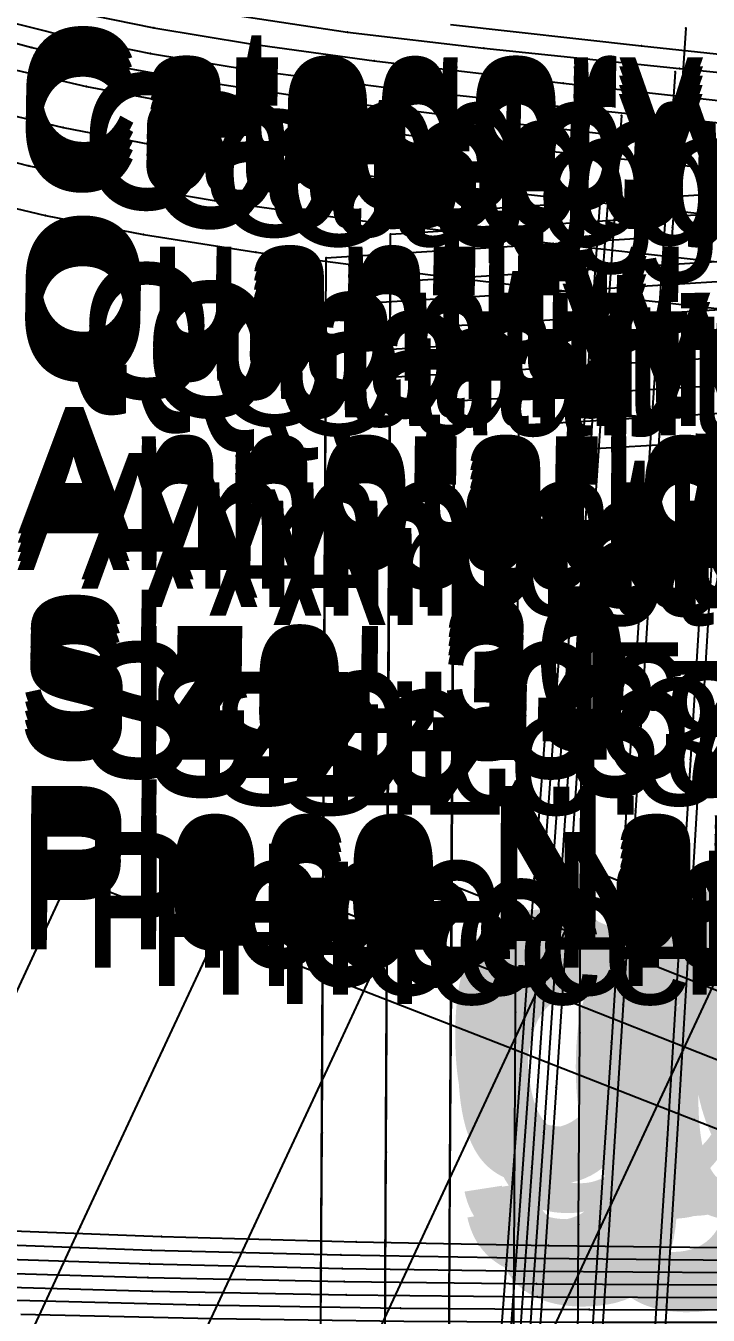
# Model space of a CAD drawing. Extents: x -2408 to 1029, y -526 to 2095.
# Drawn here: x -827.8 to -773.8, y 884.6 to 986.6 of the extents above; entities that cross this region are included whole.
import ezdxf

# ---------------------------------------------------------------- set-up
doc = ezdxf.new("R2010")
doc.units = 0
doc.layers.add('TEXT', color=7, linetype='Continuous')

# ---------------------------------------------------------------- blocks, each defined once
blk = doc.blocks.new(' -30')
at = {"layer": '1'}
for points in [[(-244.782035, 988.103728), (-229.520606, 987.520225), (-214.116548, 987.083314), (-198.889744, 986.803854), (-183.229885, 986.627731), (-167.295553, 986.530983), (-151.580754, 986.653671), (-136.843907, 986.999455), (-122.874949, 987.585204), (-107.751551, 988.469104), (-92.53808, 989.557936), (-77.486431, 990.756362), (-62.287955, 992.040492), (-46.765308, 993.494654), (-31.59976, 995.119355), (-16.677405, 996.901347), (-1.553066, 998.875569), (13.497761, 1001.026741)], [(-1205.520935, 302.919865), (-1205.483135, 309.223563), (-1205.391179, 324.554701), (-1205.300213, 339.717169), (-1205.209414, 354.85273), (-1205.118461, 370.01518), (-1205.026964, 385.267158), (-1204.935998, 400.429605), (-1204.844877, 415.618783), (-1204.753926, 430.781236), (-1204.66297, 445.943685), (-1204.572281, 461.059603), (-1204.481313, 476.222058), (-1204.385986, 492.113686), (-1196.17848, 492.603703), (-1181.170431, 493.49977), (-1166.030079, 494.402864), (-1150.959027, 495.28427), (-1135.886847, 496.145232), (-1120.476169, 497.00946), (-1105.40235, 497.842531), (-1089.965594, 498.682535)], [(-316.027919, 556.954437), (-311.026476, 555.586877), (-305.219444, 554.288), (-298.237393, 553.006818), (-289.37386, 551.669496), (-274.412109, 549.77348), (-259.387268, 548.018997), (-244.405844, 546.337371), (-229.340909, 544.673875), (-214.357411, 543.007636), (-199.380836, 541.282704), (-184.367609, 539.451497), (-169.415656, 537.522511), (-154.549495, 535.507821)]]:
    blk.add_lwpolyline(points, dxfattribs=at)
at = {"layer": '14'}
blk.add_lwpolyline([(-315.935061, 543.733499), (-309.963749, 542.306563), (-302.202651, 540.799876), (-293.301081, 539.39331), (-278.887447, 537.525193), (-263.114558, 535.66237), (-247.286252, 533.87858), (-231.421617, 532.126365), (-215.539805, 530.358269), (-199.659932, 528.526835), (-184.716631, 526.701148), (-169.079779, 524.666477), (-154.148415, 522.623082)], dxfattribs=at)
at = {"layer": '2'}
for p in [(-267.785759, 536.391029), (-1204.385986, 492.113686)]:
    blk.add_point(p, dxfattribs=at)
at = {"layer": '3'}
for p in [(-229.520606, 987.520225), (-214.116548, 987.083314), (-198.889744, 986.803854), (-311.026476, 555.586877), (-305.219444, 554.288), (-298.237393, 553.006818), (-289.37386, 551.669496), (-274.412109, 549.77348), (-259.387268, 548.018997), (-309.963749, 542.306563), (-302.202651, 540.799876), (-293.301081, 539.39331), (-278.887447, 537.525193), (-263.114558, 535.66237), (-268.970889, 520.885647), (-270.140575, 505.316837), (-1196.17848, 492.603703), (-271.278187, 489.841572), (-1204.481313, 476.222058), (-272.408891, 474.313432), (-1204.572281, 461.059603), (-273.518252, 459.303073), (-1204.66297, 445.943685), (-1204.753926, 430.781236)]:
    blk.add_point(p, dxfattribs=at)
at = {"layer": '8'}
blk.add_lwpolyline([(-267.785759, 536.391029), (-268.970889, 520.885647), (-270.140575, 505.316837), (-271.278187, 489.841572), (-272.408891, 474.313432), (-273.518252, 459.303073), (-274.691014, 443.778063), (-275.86766, 428.304753), (-277.042325, 412.779884), (-278.21354, 397.254754), (-279.349544, 382.208615), (-280.523073, 366.683647), (-281.657577, 351.675743), (-282.83071, 336.150751), (-283.991246, 320.791318), (-285.164421, 305.266334), (-286.316888, 290.015761), (-287.446104, 275.072392), (-287.709846, 271.582108)], dxfattribs=at)
at = {"layer": '1'}
for s, p in [('Category: 2', (-644.384551, -24.548169)), ('Quantity: 1', (-644.384551, -39.548169)), ('Annotation:  ºá:3.0%£¬Ö±:5.0%', (-644.384551, -54.548169)), ('Size: 30', (-644.384551, -69.548169)), ('Piece Name:  ', (-644.384551, -84.548169))]:
    blk.add_text(s, height=10, dxfattribs=at).set_placement(p)
at = {"layer": 'TEXT', "color": 7}
blk.add_text('g02-30', height=25, dxfattribs=at).set_placement((-611.17, -103.83))
blk = doc.blocks.new(' -31')
at = {"layer": '1'}
for points in [[(-245.204271, 986.362211), (-230.354188, 985.833593), (-215.338268, 985.438519), (-199.901877, 985.183262), (-184.035778, 985.039444), (-168.025736, 984.886238), (-152.529679, 984.93567), (-138.113903, 985.220737), (-123.104008, 985.77524), (-108.173622, 986.581126), (-93.190491, 987.608126), (-78.160477, 988.752626), (-63.189221, 989.945011), (-47.672531, 991.313117), (-32.73015, 992.82249), (-17.795201, 994.504582), (-2.889159, 996.340467), (12.212112, 998.376714)], [(-1210.599365, 301.045837), (-1210.547725, 309.84814), (-1210.459299, 324.921595), (-1210.368675, 340.370934), (-1210.279104, 355.641675), (-1210.188487, 371.091032), (-1210.099122, 386.326266), (-1210.008493, 401.775624), (-1209.918915, 417.046366), (-1209.828296, 432.495713), (-1209.739836, 447.577065), (-1209.64921, 463.026421), (-1209.558575, 478.475781), (-1209.467316, 494.029922), (-1200.328818, 494.571505), (-1185.329745, 495.461797), (-1170.206646, 496.361121), (-1154.867473, 497.26182), (-1139.538048, 498.139549), (-1124.20757, 498.998915), (-1109.165089, 499.828225), (-1093.833089, 500.660134)], [(-308.598933, 558.509442), (-302.221779, 557.212004), (-294.572983, 555.939261), (-284.804591, 554.599783), (-269.843716, 552.837988), (-254.754232, 551.143919), (-239.759855, 549.516941), (-224.661296, 547.900369), (-209.677459, 546.273139), (-194.588975, 544.567746), (-179.555679, 542.76568), (-164.49136, 540.856719), (-149.612358, 538.879205)]]:
    blk.add_lwpolyline(points, dxfattribs=at)
at = {"layer": '14'}
blk.add_lwpolyline([(-318.172456, 547.843113), (-312.115651, 546.285802), (-304.985762, 544.807902), (-296.973227, 543.458219), (-285.931814, 541.950514), (-270.650007, 540.142391), (-255.549055, 538.454662), (-240.406033, 536.816289), (-225.236624, 535.189131), (-210.056457, 533.535046), (-194.881169, 531.815889), (-179.880956, 530.013863), (-164.96576, 528.111366), (-149.778742, 526.078391)], dxfattribs=at)
at = {"layer": '2'}
for p in [(-267.785759, 539.896202), (-1209.467316, 494.029922)]:
    blk.add_point(p, dxfattribs=at)
at = {"layer": '3'}
for p in [(-230.354188, 985.833593), (-215.338268, 985.438519), (-199.901877, 985.183262), (-302.221779, 557.212004), (-294.572983, 555.939261), (-284.804591, 554.599783), (-269.843716, 552.837988), (-312.115651, 546.285802), (-304.985762, 544.807902), (-296.973227, 543.458219), (-285.931814, 541.950514), (-270.650007, 540.142391), (-268.971377, 523.980308), (-270.0986, 508.584758), (-1200.328818, 494.571505), (-271.194162, 493.295128), (-1209.558575, 478.475781), (-272.281755, 477.946298), (-1209.64921, 463.026421), (-273.387537, 462.538378), (-1209.739836, 447.577065), (-1209.828296, 432.495713)]:
    blk.add_point(p, dxfattribs=at)
at = {"layer": '8'}
blk.add_lwpolyline([(-267.785759, 539.896202), (-268.971377, 523.980308), (-270.0986, 508.584758), (-271.194162, 493.295128), (-272.281755, 477.946298), (-273.387537, 462.538378), (-274.514607, 447.192397), (-275.651862, 431.847157), (-276.780583, 416.554046), (-277.908851, 401.208165), (-279.044466, 385.76366), (-280.174425, 370.417898), (-281.309176, 355.012686), (-282.439101, 339.666924), (-283.568809, 324.321148), (-284.686106, 309.145322), (-285.815989, 293.799556), (-286.918402, 278.82658), (-287.709846, 268.076897)], dxfattribs=at)
at = {"layer": '1'}
for s, p in [('Category: 2', (-644.39712, -24.590238)), ('Quantity: 1', (-644.39712, -39.590238)), ('Annotation:  ºá:3.0%£¬Ö±:5.0%', (-644.39712, -54.590238)), ('Size: 31', (-644.39712, -69.590238)), ('Piece Name:  ', (-644.39712, -84.590238))]:
    blk.add_text(s, height=10, dxfattribs=at).set_placement(p)
at = {"layer": 'TEXT', "color": 7}
blk.add_text('g02-31', height=25, dxfattribs=at).set_placement((-609.9, -103.02))
blk = doc.blocks.new(' -32')
at = {"layer": '1'}
for points in [[(-245.709809, 984.630858), (-230.488011, 984.128957), (-215.247587, 983.767109), (-200.095667, 983.551712), (-184.421997, 983.443756), (-168.741345, 983.257658), (-153.297777, 983.255747), (-138.28339, 983.491439), (-123.274546, 983.983495), (-108.376018, 984.727066), (-93.392798, 985.703898), (-78.046169, 986.826902), (-63.073899, 987.964787), (-47.80115, 989.241333), (-32.854437, 990.673366), (-17.580763, 992.310636), (-2.66784, 994.062031), (12.329512, 995.989364)], [(-1215.677795, 299.171028), (-1215.601131, 312.531977), (-1215.513507, 327.804629), (-1215.425881, 343.077294), (-1215.337349, 358.504922), (-1215.249694, 373.777565), (-1215.162622, 388.949294), (-1215.074983, 404.221944), (-1214.987691, 419.434947), (-1214.900055, 434.707608), (-1214.813796, 449.738663), (-1214.726138, 465.011327), (-1214.63848, 480.283989), (-1214.548645, 495.938377), (-1212.53932, 496.057394), (-1197.805738, 496.930225), (-1182.631949, 497.829356), (-1167.485564, 498.725319), (-1152.226365, 499.616176), (-1136.81103, 500.493852), (-1121.549424, 501.342838), (-1106.260424, 502.178393), (-1090.997301, 502.997811)], [(-279.604794, 557.525161), (-264.510121, 555.838944), (-249.481522, 554.216994), (-234.458875, 552.641387), (-219.435042, 551.07711), (-204.436461, 549.484383), (-189.423476, 547.819198), (-174.51379, 546.062529), (-159.524407, 544.195696)]]:
    blk.add_lwpolyline(points, dxfattribs=at)
at = {"layer": '14'}
blk.add_lwpolyline([(-316.450374, 550.850013), (-310.246126, 549.357553), (-301.9196, 547.770137), (-293.625346, 546.498816), (-281.362285, 544.956903), (-266.224926, 543.245124), (-250.827082, 541.588486), (-235.389151, 539.972582), (-219.927186, 538.359183), (-204.457169, 536.710053), (-188.995145, 534.986961), (-173.972639, 533.205913), (-158.8577, 531.306759)], dxfattribs=at)
at = {"layer": '2'}
for p in [(-267.785759, 543.401413), (-1214.548645, 495.938377)]:
    blk.add_point(p, dxfattribs=at)
at = {"layer": '3'}
for p in [(-230.488011, 984.128957), (-215.247587, 983.767109), (-200.095667, 983.551712), (-264.510121, 555.838944), (-310.246126, 549.357553), (-301.9196, 547.770137), (-293.625346, 546.498816), (-281.362285, 544.956903), (-266.224926, 543.245124), (-268.935325, 527.582206), (-270.014405, 512.479487), (-1197.805738, 496.930225), (-271.068283, 497.415128), (-1212.53932, 496.057394), (-272.113179, 482.276074), (-1214.63848, 480.283989), (-273.171797, 467.07604), (-1214.726138, 465.011327), (-1214.813796, 449.738663), (-1214.900055, 434.707608)]:
    blk.add_point(p, dxfattribs=at)
at = {"layer": '8'}
blk.add_lwpolyline([(-267.785759, 543.401413), (-268.935325, 527.582206), (-270.014405, 512.479487), (-271.068283, 497.415128), (-272.113179, 482.276074), (-273.171797, 467.07604), (-274.251194, 451.939413), (-275.344252, 436.80376), (-276.431543, 421.721797), (-277.517392, 406.585633), (-278.609211, 391.348216), (-279.695318, 376.212082), (-280.782325, 361.076011), (-281.87353, 345.878914), (-282.959968, 330.742801), (-284.033857, 315.781003), (-285.120378, 300.644871), (-286.231128, 285.17165), (-287.314048, 270.085635), (-287.709846, 264.571705)], dxfattribs=at)
at = {"layer": '1'}
for s, p in [('Category: 2', (-644.409082, -24.633162)), ('Quantity: 1', (-644.409082, -39.633162)), ('Annotation:  ºá:3.0%£¬Ö±:5.0%', (-644.409082, -54.633162)), ('Size: 32', (-644.409082, -69.633162)), ('Piece Name:  ', (-644.409082, -84.633162))]:
    blk.add_text(s, height=10, dxfattribs=at).set_placement(p)
at = {"layer": 'TEXT', "color": 7}
blk.add_text('g02-32', height=25, dxfattribs=at).set_placement((-608.5, -103.09))
blk = doc.blocks.new(' -33')
at = {"layer": '1'}
for points in [[(-245.656514, 982.886327), (-230.644244, 982.430943), (-215.128314, 982.099588), (-199.895578, 981.917391), (-184.203281, 981.841354), (-168.302886, 981.625979), (-153.421344, 981.587268), (-138.063449, 981.77681), (-123.30094, 982.206119), (-108.548373, 982.887436), (-93.220462, 983.840879), (-77.994136, 984.911791), (-62.676554, 986.02466), (-47.469065, 987.237479), (-32.175066, 988.635625), (-17.231059, 990.164291), (-1.969221, 991.878756), (13.18838, 993.745961)], [(-1220.738291, 300.51507), (-1220.653899, 315.535803), (-1220.569213, 330.611808), (-1220.484539, 345.687811), (-1220.398342, 361.035873), (-1220.313674, 376.111864), (-1220.228897, 391.207077), (-1220.144228, 406.283063), (-1220.059185, 421.425605), (-1219.974514, 436.501598), (-1219.887786, 451.941431), (-1219.80309, 467.017422), (-1219.718409, 482.09341), (-1219.630127, 497.817612), (-1215.56185, 498.062804), (-1200.562041, 498.964551), (-1185.525824, 499.864683), (-1170.202165, 500.774517), (-1155.017785, 501.660119), (-1139.691865, 502.531111), (-1124.364735, 503.382104), (-1109.373315, 504.199015), (-1094.04456, 505.018516)]]:
    blk.add_lwpolyline(points, dxfattribs=at)
at = {"layer": '14'}
blk.add_lwpolyline([(-315.578095, 554.129048), (-309.25608, 552.653804), (-301.669204, 551.232946), (-293.290708, 549.969368), (-279.422873, 548.296345), (-263.781637, 546.59932), (-248.087596, 544.969511), (-232.356252, 543.370659), (-216.603046, 541.7665), (-200.843434, 540.120773), (-185.092896, 538.397218), (-170.100999, 536.652065), (-154.722652, 534.758032)], dxfattribs=at)
at = {"layer": '2'}
for p in [(-267.785759, 546.906624), (-1219.630127, 497.817612)]:
    blk.add_point(p, dxfattribs=at)
at = {"layer": '3'}
for p in [(-230.644244, 982.430943), (-215.128314, 982.099588), (-199.895578, 981.917391), (-309.25608, 552.653804), (-301.669204, 551.232946), (-293.290708, 549.969368), (-279.422873, 548.296345), (-263.781637, 546.59932), (-268.899621, 531.204159), (-269.972668, 515.818523), (-271.026283, 500.384906), (-1200.562041, 498.964551), (-1215.56185, 498.062804), (-272.070381, 484.865302), (-1219.718409, 482.09341), (-273.084857, 469.903824), (-1219.80309, 467.017422), (-1219.887786, 451.941431), (-1219.974514, 436.501598)]:
    blk.add_point(p, dxfattribs=at)
at = {"layer": '8'}
blk.add_lwpolyline([(-267.785759, 546.906624), (-268.899621, 531.204159), (-269.972668, 515.818523), (-271.026283, 500.384906), (-272.070381, 484.865302), (-273.084857, 469.903824), (-274.205876, 453.765856), (-275.298994, 438.249628), (-276.386789, 422.78847), (-277.472884, 407.271753), (-278.521339, 392.271899), (-279.607435, 376.755195), (-280.69455, 361.238558), (-281.78593, 345.659346), (-282.87251, 330.142659), (-283.946509, 314.80467), (-285.033146, 299.287995), (-286.101627, 284.031138), (-287.161297, 268.899653), (-287.709846, 261.066513)], dxfattribs=at)
at = {"layer": '1'}
for s, p in [('Category: 2', (-644.419332, -24.670074)), ('Quantity: 1', (-644.419332, -39.670074)), ('Annotation:  ºá:3.0%£¬Ö±:5.0%', (-644.419332, -54.670074)), ('Size: 33', (-644.419332, -69.670074)), ('Piece Name:  ', (-644.419332, -84.670074))]:
    blk.add_text(s, height=10, dxfattribs=at).set_placement(p)
at = {"layer": 'TEXT', "color": 7}
blk.add_text('g02-33', height=25, dxfattribs=at).set_placement((-610.94, -103.81))
blk = doc.blocks.new(' -34')
at = {"layer": '1'}
for points in [[(-245.392154, 981.143215), (-230.338441, 980.727177), (-214.992801, 980.435879), (-199.882371, 980.286679), (-183.960228, 980.237808), (-168.117949, 979.996712), (-153.058748, 979.924763), (-137.707824, 980.071632), (-122.92949, 980.454594), (-108.321638, 981.081657), (-92.998495, 981.988387), (-77.514769, 983.037739), (-62.201781, 984.109423), (-46.844191, 985.280492), (-31.552026, 986.613769), (-16.180549, 988.119587), (-0.918876, 989.7673), (14.461016, 991.588687)], [(-1225.809658, 300.021402), (-1225.725921, 315.245785), (-1225.641516, 330.591488), (-1225.557115, 345.937194), (-1225.473127, 361.208889), (-1225.388738, 376.554599), (-1225.30381, 391.998209), (-1225.219415, 407.343914), (-1225.135094, 422.674226), (-1225.050681, 438.019934), (-1224.966269, 453.365634), (-1224.882722, 468.556119), (-1224.798333, 483.90182), (-1224.711304, 499.729614), (-1222.642335, 499.853347), (-1207.781723, 500.742214), (-1192.761726, 501.640864), (-1177.787959, 502.535036), (-1162.682264, 503.42405), (-1147.566692, 504.289323), (-1132.458243, 505.132178), (-1117.30791, 505.960792), (-1102.197784, 506.771078), (-1086.994177, 507.568903)]]:
    blk.add_lwpolyline(points, dxfattribs=at)
at = {"layer": '14'}
blk.add_lwpolyline([(-317.912185, 558.25939), (-311.505881, 556.642196), (-305.044282, 555.33064), (-297.216235, 554.043035), (-286.593197, 552.657782), (-270.86197, 550.943327), (-254.90407, 549.304157), (-239.968846, 547.816266), (-225.006669, 546.339513), (-210.03005, 544.845166), (-195.051501, 543.304491), (-180.083532, 541.688759), (-165.158046, 539.97702), (-149.556659, 538.087674)], dxfattribs=at)
at = {"layer": '2'}
for p in [(-267.785759, 550.411797), (-1224.711304, 499.729614)]:
    blk.add_point(p, dxfattribs=at)
at = {"layer": '3'}
for p in [(-230.338441, 980.727177), (-214.992801, 980.435879), (-199.882371, 980.286679), (-311.505881, 556.642196), (-305.044282, 555.33064), (-297.216235, 554.043035), (-286.593197, 552.657782), (-270.86197, 550.943327), (-268.864277, 534.845587), (-269.931037, 519.185757), (-270.942401, 504.021099), (-1207.781723, 500.742214), (-1222.642335, 499.853347), (-271.944262, 488.756954), (-1224.798333, 483.90182), (-272.951471, 473.493179), (-1224.882722, 468.556119), (-273.986686, 458.166258), (-1224.966269, 453.365634), (-1225.050681, 438.019934)]:
    blk.add_point(p, dxfattribs=at)
at = {"layer": '8'}
blk.add_lwpolyline([(-267.785759, 550.411797), (-268.864277, 534.845587), (-269.931037, 519.185757), (-270.942401, 504.021099), (-271.944262, 488.756954), (-272.951471, 473.493179), (-273.986686, 458.166258), (-275.034671, 442.905221), (-276.08056, 427.700825), (-277.124562, 412.439522), (-278.165872, 397.178028), (-279.215287, 381.810336), (-280.258805, 366.549018), (-281.306995, 351.223613), (-282.350378, 335.962271), (-283.393533, 320.700933), (-284.424243, 305.622657), (-285.467563, 290.361306), (-286.525887, 274.88048), (-287.534775, 260.122312), (-287.709846, 257.561302)], dxfattribs=at)
at = {"layer": '1'}
for s, p in [('Category: 2', (-644.430513, -24.70312)), ('Quantity: 1', (-644.430513, -39.70312)), ('Annotation:  ºá:3.0%£¬Ö±:5.0%', (-644.430513, -54.70312)), ('Size: 34', (-644.430513, -69.70312)), ('Piece Name:  ', (-644.430513, -84.70312))]:
    blk.add_text(s, height=10, dxfattribs=at).set_placement(p)
at = {"layer": 'TEXT', "color": 7}
blk.add_text('g02-34', height=25, dxfattribs=at).set_placement((-609.73, -103.16))
blk = doc.blocks.new(' -35')
at = {"layer": '1'}
for points in [[(-246.148302, 979.438741), (-230.680906, 979.043986), (-214.761059, 978.775616), (-199.831895, 978.658127), (-183.937511, 978.637161), (-167.91933, 978.3671), (-153.273203, 978.263564), (-137.581065, 978.366736), (-122.473683, 978.712175), (-108.132263, 979.284806), (-93.046583, 980.132548), (-77.806866, 981.122235), (-62.730958, 982.135285), (-47.556552, 983.23854), (-32.497701, 984.477851), (-17.328552, 985.87939), (-2.297197, 987.417575)], [(-1220.706386, 302.32164), (-1220.624546, 317.510339), (-1220.541767, 332.873573), (-1220.45899, 348.236795), (-1220.376619, 363.525092), (-1220.293839, 378.888334), (-1220.211792, 394.113672), (-1220.128998, 409.476912), (-1220.046902, 424.71215), (-1219.96413, 440.075384), (-1219.882486, 455.23065), (-1219.79972, 470.593883), (-1219.716942, 485.957119), (-1219.632645, 501.598015), (-1204.408597, 502.526079), (-1189.210169, 503.452213), (-1174.054195, 504.373776), (-1159.032145, 505.274996), (-1144.02559, 506.15134), (-1129.000758, 507.005083), (-1113.588858, 507.862296), (-1098.562038, 508.68136), (-1083.182197, 509.501227)]]:
    blk.add_lwpolyline(points, dxfattribs=at)
at = {"layer": '14'}
blk.add_lwpolyline([(-302.404293, 558.371591), (-293.708708, 557.068452), (-282.910103, 555.784598), (-267.429021, 554.176959), (-252.259415, 552.672415), (-237.051453, 551.201845), (-221.817557, 549.737256), (-206.570224, 548.250662), (-191.321893, 546.71407), (-174.997432, 544.98044), (-160.180583, 543.305561)], dxfattribs=at)
at = {"layer": '2'}
for p in [(-267.785759, 553.917007), (-1219.632645, 501.598015)]:
    blk.add_point(p, dxfattribs=at)
at = {"layer": '3'}
for p in [(-230.680906, 979.043986), (-214.761059, 978.775616), (-199.831895, 978.658127), (-293.708708, 557.068452), (-282.910103, 555.784598), (-267.429021, 554.176959), (-268.864741, 537.978135), (-269.889514, 522.580979), (-270.900485, 507.06701), (-1204.408597, 502.526079), (-271.860093, 492.088782), (-1219.716942, 485.957119), (-272.822973, 477.110772), (-1219.79972, 470.593883), (-273.811471, 462.067876), (-1219.882486, 455.23065), (-1219.96413, 440.075384), (-1220.046902, 424.71215)]:
    blk.add_point(p, dxfattribs=at)
at = {"layer": '8'}
blk.add_lwpolyline([(-267.785759, 553.917007), (-268.864741, 537.978135), (-269.889514, 522.580979), (-270.900485, 507.06701), (-271.860093, 492.088782), (-272.822973, 477.110772), (-273.811471, 462.067876), (-274.814074, 447.09247), (-275.861032, 431.524137), (-276.86279, 416.548675), (-277.861106, 401.572977), (-278.866672, 386.488486), (-279.866481, 371.512893), (-280.866942, 356.537344), (-281.871547, 341.496161), (-282.871413, 326.520576), (-283.902178, 311.081352), (-284.902103, 296.105773), (-285.902076, 281.130196), (-286.918041, 265.914754), (-287.709846, 254.05611)], dxfattribs=at)
at = {"layer": '1'}
for s, p in [('Category: 2', (-639.360597, -24.736837)), ('Quantity: 1', (-639.360597, -39.736837)), ('Annotation:  ºá:3.0%£¬Ö±:5.0%', (-639.360597, -54.736837)), ('Size: 35', (-639.360597, -69.736837)), ('Piece Name:  ', (-639.360597, -84.736837))]:
    blk.add_text(s, height=10, dxfattribs=at).set_placement(p)
at = {"layer": 'TEXT', "color": 7}
blk.add_text('g02-35', height=25, dxfattribs=at).set_placement((-601.63, -102.86))
blk = doc.blocks.new(' -36')
at = {"layer": '1'}
for points in [[(-781.752408, 1050.715209), (-775.36084, 1064.436302), (-768.839272, 1078.436462), (-762.196274, 1092.697296), (-760.19776, 1091.893996), (-746.354308, 1086.338881), (-732.411987, 1080.756115), (-718.360959, 1075.141882), (-704.1925, 1069.494619), (-694.161911, 1065.509109), (-689.919197, 1063.823327), (-675.825793, 1058.274928), (-661.477151, 1052.75744)], [(-244.813666, 977.681409), (-229.671196, 977.337734), (-214.526717, 977.118518), (-199.544562, 977.030097), (-183.915882, 977.036591), (-167.950092, 976.741205), (-152.978729, 976.605931), (-137.268569, 976.672079), (-122.12241, 976.976183), (-107.446996, 977.520182), (-92.321248, 978.32941), (-77.600391, 979.250239), (-61.924676, 980.270294), (-47.017724, 981.31363), (-31.357583, 982.547478), (-16.625817, 983.851296), (-0.992572, 985.389894)], [(-1225.832214, 291.703606), (-1225.758973, 305.566113), (-1225.678739, 320.759096), (-1225.598528, 335.952093), (-1225.518155, 351.174959), (-1225.437921, 366.36795), (-1225.357679, 381.560955), (-1225.2776, 396.72502), (-1225.197379, 411.91803), (-1225.117248, 427.094918), (-1225.037032, 442.287915), (-1224.957319, 457.384576), (-1224.87709, 472.577572), (-1224.796856, 487.770568), (-1224.713821, 503.493576), (-1209.134623, 504.447577), (-1193.786732, 505.387424), (-1178.421276, 506.326394), (-1163.308766, 507.235855), (-1148.209626, 508.117945), (-1133.094141, 508.976501), (-1117.944788, 509.818553), (-1102.82729, 510.641061), (-1087.615732, 511.449416)]]:
    blk.add_lwpolyline(points, dxfattribs=at)
at = {"layer": '2'}
for p in [(-267.785759, 557.422218), (-1224.713821, 503.493576)]:
    blk.add_point(p, dxfattribs=at)
at = {"layer": '3'}
for p in [(-768.839272, 1078.436462), (-775.36084, 1064.436302), (-268.829755, 541.650889), (-269.848107, 526.003867), (-270.816633, 510.809799), (-1209.134623, 504.447577), (-271.776098, 495.481495), (-1224.796856, 487.770568), (-272.737112, 480.153301), (-1224.87709, 472.577572), (-273.723161, 464.758583), (-1224.957319, 457.384576), (-1225.037032, 442.287915), (-1225.117248, 427.094918)]:
    blk.add_point(p, dxfattribs=at)
at = {"layer": '8'}
blk.add_lwpolyline([(-267.785759, 557.422218), (-268.829755, 541.650889), (-269.848107, 526.003867), (-270.816633, 510.809799), (-271.776098, 495.481495), (-272.737112, 480.153301), (-273.723161, 464.758583), (-274.724858, 449.432983), (-275.728562, 434.167), (-276.731204, 418.841461), (-277.729859, 403.515668), (-278.735334, 388.078504), (-279.735093, 372.752783), (-280.735647, 357.427113), (-281.740432, 342.034287), (-282.740442, 326.708584), (-283.727838, 311.574727), (-284.727862, 296.249042), (-285.72795, 280.923341), (-286.727251, 265.609378), (-287.709846, 250.5509)], dxfattribs=at)
at = {"layer": '1'}
for s, p in [('Category: 2', (-639.370332, -24.784886)), ('Quantity: 1', (-639.370332, -39.784886)), ('Annotation:  ºá:3.0%£¬Ö±:5.0%', (-639.370332, -54.784886)), ('Size: 36', (-639.370332, -69.784886)), ('Piece Name:  ', (-639.370332, -84.784886))]:
    blk.add_text(s, height=10, dxfattribs=at).set_placement(p)
at = {"layer": 'TEXT', "color": 7}
blk.add_text('g02-36', height=25, dxfattribs=at).set_placement((-608.57, -104.06))
blk = doc.blocks.new(' -37')
at = {"layer": '1'}
for points in [[(-795.469422, 1050.712958), (-789.089718, 1064.408584), (-782.591893, 1078.357843), (-775.937805, 1092.642593), (-766.970075, 1089.043448), (-752.915268, 1083.417652), (-738.993879, 1077.861156), (-724.949048, 1072.272666), (-710.710633, 1066.62802), (-707.876892, 1065.511169), (-696.377933, 1060.979036), (-681.952298, 1055.380489)], [(-1220.732999, 293.288375), (-1220.65559, 308.242754), (-1220.577147, 323.396872), (-1220.499495, 338.398937), (-1220.420954, 353.571678), (-1220.343281, 368.573742), (-1220.265603, 383.575817), (-1220.18571, 399.006754), (-1220.108043, 414.008833), (-1220.029386, 429.20203), (-1219.951717, 444.20411), (-1219.874051, 459.206192), (-1219.794445, 474.584235), (-1219.716781, 489.586307), (-1219.635086, 505.363693), (-1204.007365, 506.337591), (-1188.730788, 507.289301), (-1173.694962, 508.223813), (-1158.658896, 509.14458), (-1143.675694, 510.035571), (-1128.636513, 510.904041), (-1113.232706, 511.773372), (-1098.191368, 512.60381), (-1082.81115, 513.432656)]]:
    blk.add_lwpolyline(points, dxfattribs=at)
at = {"layer": '2'}
for p in [(-775.937805, 1092.642593), (-1219.635086, 505.363693)]:
    blk.add_point(p, dxfattribs=at)
at = {"layer": '3'}
for p in [(-766.970075, 1089.043448), (-782.591893, 1078.357843), (-789.089718, 1064.408584), (-270.732745, 514.613438), (-1204.007365, 506.337591), (-271.650701, 499.616754), (-1219.716781, 489.586307), (-272.567585, 484.620003), (-1219.794445, 474.584235), (-273.5058, 469.554919), (-1219.874051, 459.206192), (-1219.951717, 444.20411), (-1220.029386, 429.20203)]:
    blk.add_point(p, dxfattribs=at)
at = {"layer": '8'}
blk.add_lwpolyline([(-267.785759, 560.927429), (-268.795142, 545.34185), (-269.765149, 530.114361), (-270.732745, 514.613438), (-271.650701, 499.616754), (-272.567585, 484.620003), (-273.5058, 469.554919), (-274.46069, 454.560548), (-275.424583, 439.566741), (-276.425412, 423.951793), (-277.381598, 408.957502), (-278.336233, 393.963106), (-279.299279, 378.854898), (-280.256221, 363.860666), (-281.217806, 348.797753), (-282.174623, 333.803491), (-283.131186, 318.809211), (-284.118728, 303.329621), (-285.075416, 288.33535), (-286.057556, 272.942613), (-287.025861, 257.766222), (-287.709846, 247.045708)], dxfattribs=at)
at = {"layer": '1'}
for s, p in [('Category: 2', (-634.30037, -24.82617)), ('Quantity: 1', (-634.30037, -39.82617)), ('Annotation:  ºá:3.0%£¬Ö±:5.0%', (-634.30037, -54.82617)), ('Size: 37', (-634.30037, -69.82617)), ('Piece Name:  ', (-634.30037, -84.82617))]:
    blk.add_text(s, height=10, dxfattribs=at).set_placement(p)
at = {"layer": 'TEXT', "color": 7}
blk.add_text('g02-37', height=25, dxfattribs=at).set_placement((-598.72, -103.6))
blk = doc.blocks.new(' -38')
at = {"layer": '1'}
for points in [[(-809.205548, 1050.6698), (-802.768112, 1064.489424), (-796.232949, 1078.518825), (-789.705811, 1092.530975), (-779.740493, 1088.559275), (-765.795537, 1083.010435), (-751.744405, 1077.431822), (-737.442516, 1071.768726), (-723.460326, 1066.2429), (-721.593781, 1065.509262), (-709.14404, 1060.616054), (-695.10222, 1055.193849)], [(-1225.183488, 415.230232), (-1225.106659, 430.36075), (-1225.029215, 445.612122), (-1224.951775, 460.863493), (-1224.87417, 476.148673), (-1224.796733, 491.400036), (-1224.716187, 507.259979), (-1222.680089, 507.387351), (-1207.833065, 508.316289), (-1192.293818, 509.288814), (-1177.551552, 510.209183), (-1162.427795, 511.137184), (-1147.350003, 512.032926), (-1132.222907, 512.905272), (-1117.079384, 513.75869), (-1101.950102, 514.591766), (-1086.735417, 515.408392)]]:
    blk.add_lwpolyline(points, dxfattribs=at)
at = {"layer": '2'}
for p in [(-789.705811, 1092.530975), (-1224.716187, 507.259979)]:
    blk.add_point(p, dxfattribs=at)
at = {"layer": '3'}
for p in [(-779.740493, 1088.559275), (-796.232949, 1078.518825), (-802.768112, 1064.489424), (-1207.833065, 508.316289), (-1222.680089, 507.387351), (-271.608583, 502.449512), (-1224.796733, 491.400036), (-272.524328, 487.117842), (-1224.87417, 476.148673), (-273.461049, 471.716247), (-1224.951775, 460.863493), (-274.415279, 456.386928), (-1225.029215, 445.612122), (-1225.106659, 430.36075)]:
    blk.add_point(p, dxfattribs=at)
at = {"layer": '8'}
blk.add_lwpolyline([(-267.785759, 564.432602), (-268.79559, 548.4989), (-269.765673, 532.931308), (-270.690884, 517.781071), (-271.608583, 502.449512), (-272.524328, 487.117842), (-273.461049, 471.716247), (-274.415279, 456.386928), (-275.379307, 441.05821), (-276.337063, 425.79129), (-277.29365, 410.462126), (-278.248356, 395.132831), (-279.211341, 379.687194), (-280.168331, 364.358045), (-281.125668, 349.028933), (-282.087019, 333.629568), (-283.043701, 318.300389), (-283.987853, 303.171853), (-284.94464, 287.84268), (-285.901466, 272.513529), (-286.842971, 257.429392), (-287.709846, 243.540497)], dxfattribs=at)
at = {"layer": '1'}
for s, p in [('Category: 2', (-634.309442, -24.866482)), ('Quantity: 1', (-634.309442, -39.866482)), ('Annotation:  ºá:3.0%£¬Ö±:5.0%', (-634.309442, -54.866482)), ('Size: 38', (-634.309442, -69.866482)), ('Piece Name:  ', (-634.309442, -84.866482))]:
    blk.add_text(s, height=10, dxfattribs=at).set_placement(p)
at = {"layer": 'TEXT', "color": 7}
blk.add_text('g02-38', height=25, dxfattribs=at).set_placement((-600.32, -103.13))
blk = doc.blocks.new(' -39')
at = {"layer": '1'}
for points in [[(-822.919753, 1050.673668), (-816.521745, 1064.408638), (-809.985366, 1078.440594), (-803.450851, 1092.468491), (-793.440447, 1088.484297), (-779.537609, 1082.96476), (-765.648304, 1077.464968), (-751.708798, 1071.960969), (-737.618473, 1066.416272), (-735.30838, 1065.512314), (-723.183282, 1060.767818), (-708.925899, 1055.272839), (-694.621465, 1049.9073), (-680.25487, 1044.704049), (-665.92535, 1039.703311), (-651.438478, 1034.844798), (-636.958934, 1030.196749), (-622.347235, 1025.727268), (-607.829158, 1021.516035), (-593.092423, 1017.4779), (-578.563008, 1013.721235)], [(-1220.692453, 297.357267), (-1220.616025, 312.696794), (-1220.541089, 327.735418), (-1220.466156, 342.774024), (-1220.389489, 358.162349), (-1220.314576, 373.200967), (-1220.239665, 388.239574), (-1220.164597, 403.309136), (-1220.089676, 418.347741), (-1220.014832, 433.370096), (-1219.939906, 448.408704), (-1219.864243, 463.594548), (-1219.789312, 478.63316), (-1219.714383, 493.671775), (-1219.637375, 509.128494), (-1204.904121, 510.067242), (-1189.752901, 511.032148), (-1174.341538, 512.011266), (-1159.291989, 512.952831), (-1143.830576, 513.890144), (-1128.777539, 514.774001), (-1113.381342, 515.656007), (-1098.325862, 516.498383), (-1082.94434, 517.336882)]]:
    blk.add_lwpolyline(points, dxfattribs=at)
at = {"layer": '2'}
for p in [(-803.450851, 1092.468491), (-1219.637375, 509.128494)]:
    blk.add_point(p, dxfattribs=at)
at = {"layer": '3'}
for p in [(-793.440447, 1088.484297), (-779.537609, 1082.96476), (-809.985366, 1078.440594), (-816.521745, 1064.408638), (-1204.904121, 510.067242), (-1219.714383, 493.671775), (-1219.789312, 478.63316), (-1219.864243, 463.594548), (-1219.939906, 448.408704), (-1220.014832, 433.370096)]:
    blk.add_point(p, dxfattribs=at)
at = {"layer": '1'}
for s, p in [('Category: 2', (-629.238043, -24.863681)), ('Quantity: 1', (-629.238043, -39.863681)), ('Annotation:  ºá:3.0%£¬Ö±:5.0%', (-629.238043, -54.863681)), ('Size: 39', (-629.238043, -69.863681)), ('Piece Name:  ', (-629.238043, -84.863681))]:
    blk.add_text(s, height=10, dxfattribs=at).set_placement(p)
at = {"layer": 'TEXT', "color": 7}
blk.add_text('g02-39', height=25, dxfattribs=at).set_placement((-594.97, -102.57))
blk = doc.blocks.new(' -40')
at = {"layer": '1'}
for points in [[(-823.858313, 1078.103655), (-817.308655, 1092.164154), (-810.393475, 1089.47466), (-796.508958, 1084.067502), (-782.223648, 1078.495861), (-767.943331, 1072.917151), (-753.8455, 1067.39938), (-749.023895, 1065.513458), (-739.729078, 1061.877866), (-725.40189, 1056.357127), (-711.031624, 1050.950234), (-696.748703, 1045.74392), (-682.263601, 1040.652458), (-667.618612, 1035.700451), (-653.013265, 1030.964924), (-638.183089, 1026.374451), (-623.453167, 1022.041528), (-608.814152, 1017.966122), (-593.964097, 1014.062397), (-579.060969, 1010.366265)], [(-1215.606172, 296.755617), (-1215.531472, 312.029925), (-1215.456143, 327.432782), (-1215.381458, 342.707082), (-1215.306728, 357.990079), (-1215.232028, 373.264391), (-1215.157323, 388.538695), (-1215.081892, 403.962666), (-1215.007202, 419.23697), (-1214.932091, 434.59987), (-1214.857418, 449.874178), (-1214.783726, 464.946556), (-1214.70903, 480.220858), (-1214.634339, 495.495164), (-1214.558563, 510.996933), (-1201.407895, 511.849766), (-1186.143112, 512.839118), (-1171.128228, 513.810331), (-1155.661205, 514.796451), (-1140.489854, 515.73353), (-1125.019021, 516.658053), (-1109.826815, 517.543047), (-1094.35332, 518.422751)]]:
    blk.add_lwpolyline(points, dxfattribs=at)
at = {"layer": '2'}
for p in [(-817.308655, 1092.164154), (-1214.558563, 510.996933)]:
    blk.add_point(p, dxfattribs=at)
at = {"layer": '3'}
for p in [(-810.393475, 1089.47466), (-796.508958, 1084.067502), (-782.223648, 1078.495861), (-767.943331, 1072.917151), (-1201.407895, 511.849766), (-1214.634339, 495.495164), (-1214.70903, 480.220858), (-1214.783726, 464.946556), (-1214.857418, 449.874178), (-1214.932091, 434.59987)]:
    blk.add_point(p, dxfattribs=at)
at = {"layer": '1'}
for s, p in [('Category: 2', (-624.166768, -24.910586)), ('Quantity: 1', (-624.166768, -39.910586)), ('Annotation:  ºá:3.0%£¬Ö±:5.0%', (-624.166768, -54.910586)), ('Size: 40', (-624.166768, -69.910586)), ('Piece Name:  ', (-624.166768, -84.910586))]:
    blk.add_text(s, height=10, dxfattribs=at).set_placement(p)

msp = doc.modelspace()

# ---------------------------------------------------------------- block references
at = {"layer": '1'}
for name, p in [(' -32', (-184.050523, 999.622732)), (' -30', (-184.050297, 1001.000083)), (' -31', (-184.050388, 1000.311413)), (' -33', (-184.050694, 998.934067)), (' -34', (-184.050758, 998.245407)), (' -35', (-184.051047, 997.556724)), (' -36', (-184.051123, 996.868036)), (' -37', (-184.051318, 996.179365)), (' -38', (-184.051331, 995.490688)), (' -39', (-184.051506, 994.802025)), (' -40', (-184.051738, 994.113352)), (' -32', (420.69429, 460.98861)), (' -31', (420.69429, 460.98861)), (' -30', (420.69429, 460.98861)), (' -34', (420.69429, 460.98861)), (' -36', (420.69429, 460.98861)), (' -38', (420.69429, 460.98861)), (' -33', (420.69429, 460.98861)), (' -35', (420.69429, 460.98861)), (' -37', (420.69429, 460.98861)), (' -39', (420.69429, 460.98861)), (' -40', (420.69429, 460.98861)), (' -32', (-514.58038, 429.196867)), (' -30', (-516.281493, 429.297884)), (' -34', (-512.877729, 429.098086)), (' -33', (-513.729155, 429.147803)), (' -36', (-507.788996, 429.001375)), (' -35', (-508.640982, 429.051384)), (' -38', (-502.699294, 428.903101)), (' -31', (-515.430888, 429.247568)), (' -37', (-503.551747, 428.953571)), (' -32', (-587.506908, -95.474868)), (' -36', (-583.359915, -93.009197)), (' -35', (-583.382004, -93.626476)), (' -34', (-587.46481, -94.242756)), (' -33', (-587.486083, -94.859148)), (' -31', (-587.527219, -96.089244)), (' -30', (-587.547006, -96.703028)), (' -38', (-6.951881, -172.870051)), (' -36', (-6.940789, -172.870126)), (' -39', (-6.957418, -172.869929)), (' -37', (-6.946326, -172.869989)), (' -40', (-6.962963, -172.869906))]:
    msp.add_blockref(name, p, dxfattribs=at)

doc.saveas('drawing.dxf')
